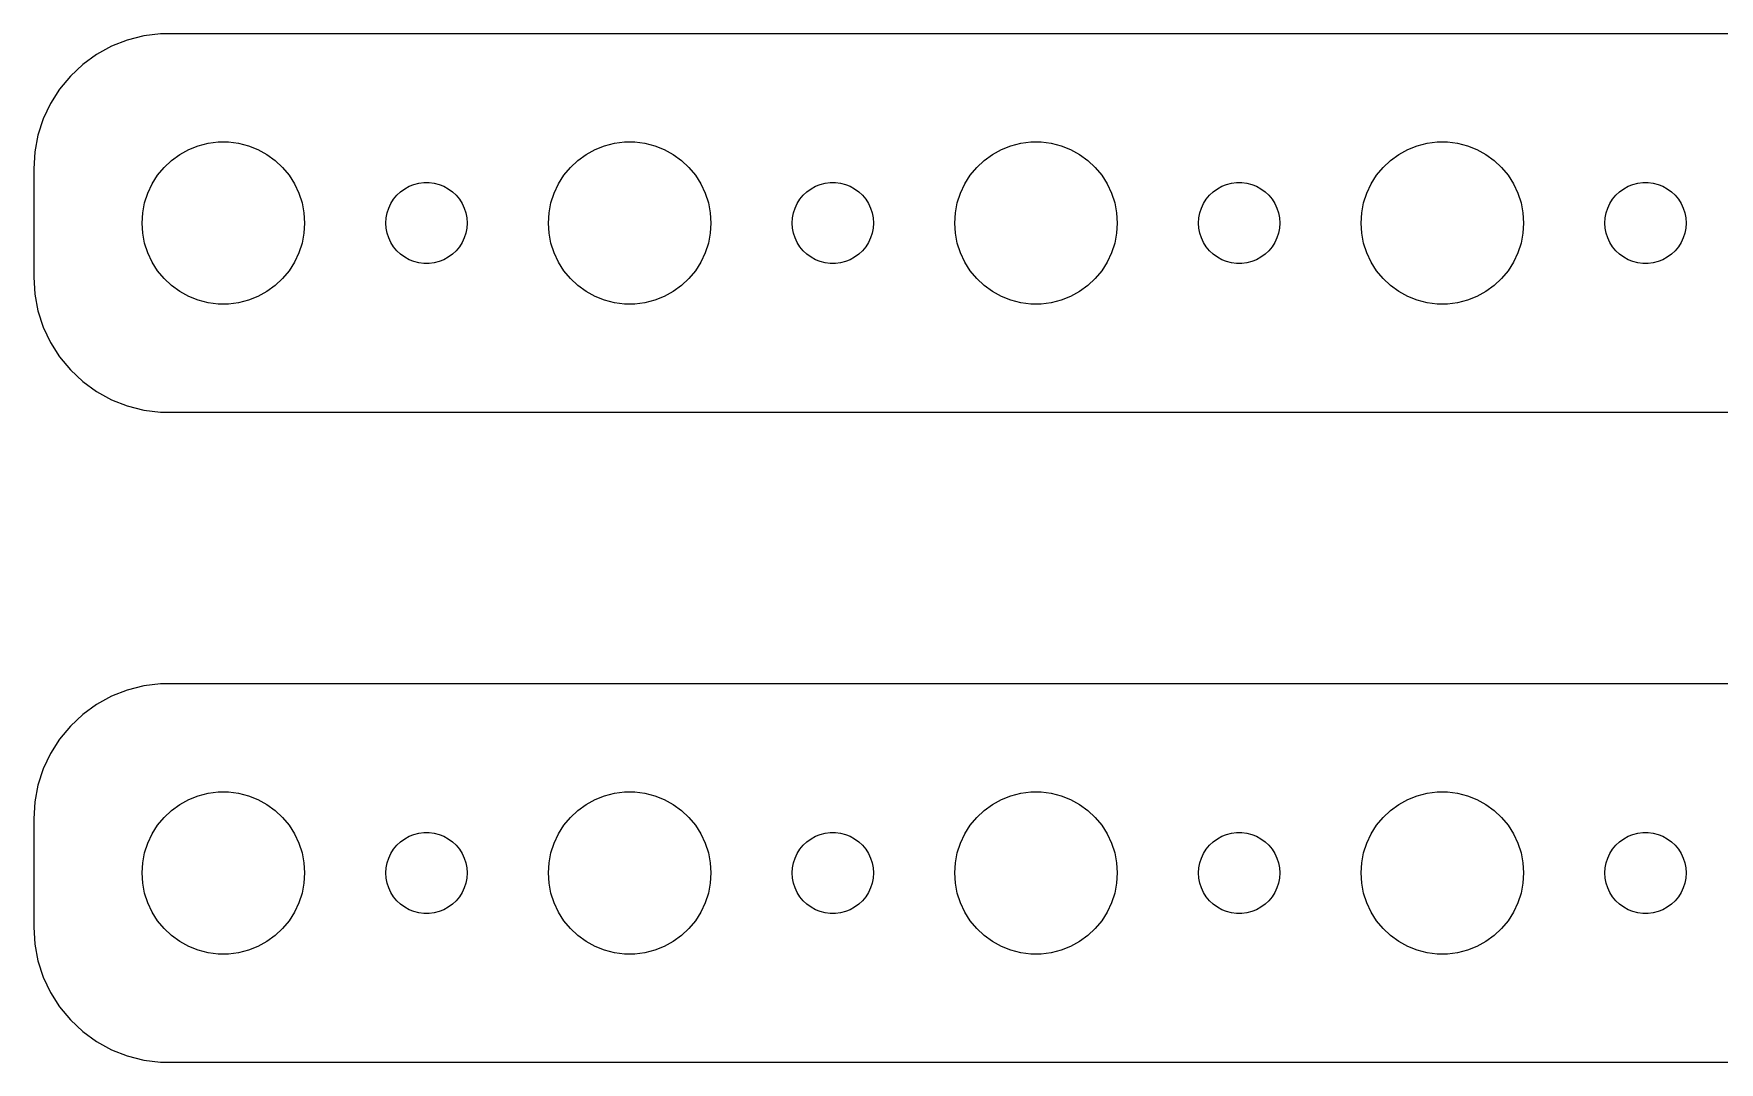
# Model space of a CAD drawing. Header units: metres. Extents: x -254 to 254, y 17 to 55.
# Drawn here: x -254.5 to -192.3, y 17 to 55 of the extents above; entities that cross this region are included whole.
import ezdxf

# ---------------------------------------------------------------- set-up
doc = ezdxf.new("R2010")
doc.units = ezdxf.units.M

msp = doc.modelspace()

# ---------------------------------------------------------------- linework, layer by layer
for p, q in [((-250.437, 54.9114), (-251.045, 54.7553)), ((-249.814, 54.9901), (-250.437, 54.9114)), ((249.814, 54.9901), (-249.814, 54.9901)), ((-252.179, 54.2216), (-252.687, 53.8526)), ((-251.629, 54.5241), (-252.179, 54.2216)), ((-251.045, 54.7553), (-251.629, 54.5241)), ((-252.687, 53.8526), (-253.145, 53.4227)), ((-253.545, 52.9389), (-253.882, 52.4088)), ((-253.145, 53.4227), (-253.545, 52.9389)), ((-253.882, 52.4088), (-254.149, 51.8406)), ((-254.149, 51.8406), (-254.343, 51.2434)), ((-254.343, 51.2434), (-254.461, 50.6267)), ((-254.461, 50.6267), (-254.5, 50)), ((-249.412, 50.3115), (-249.107, 50.533)), ((-249.107, 50.533), (-248.777, 50.7145)), ((-248.777, 50.7145), (-248.427, 50.8532)), ((-248.427, 50.8532), (-248.062, 50.9469)), ((-248.062, 50.9469), (-247.688, 50.9941)), ((-247.688, 50.9941), (-247.312, 50.9941)), ((-247.312, 50.9941), (-246.938, 50.9469)), ((-246.938, 50.9469), (-246.573, 50.8532)), ((-246.573, 50.8532), (-246.223, 50.7145)), ((-246.223, 50.7145), (-245.893, 50.533)), ((-245.893, 50.533), (-245.588, 50.3115)), ((-234.412, 50.3115), (-234.107, 50.533)), ((-234.107, 50.533), (-233.777, 50.7145)), ((-233.777, 50.7145), (-233.427, 50.8532)), ((-233.427, 50.8532), (-233.062, 50.9469)), ((-233.062, 50.9469), (-232.688, 50.9941)), ((-232.688, 50.9941), (-232.312, 50.9941)), ((-232.312, 50.9941), (-231.938, 50.9469)), ((-231.938, 50.9469), (-231.573, 50.8532)), ((-231.573, 50.8532), (-231.223, 50.7145)), ((-231.223, 50.7145), (-230.893, 50.533)), ((-230.893, 50.533), (-230.588, 50.3115)), ((-219.412, 50.3115), (-219.107, 50.533)), ((-219.107, 50.533), (-218.777, 50.7145)), ((-218.777, 50.7145), (-218.427, 50.8532)), ((-218.427, 50.8532), (-218.062, 50.9469)), ((-218.062, 50.9469), (-217.688, 50.9941)), ((-217.688, 50.9941), (-217.312, 50.9941)), ((-217.312, 50.9941), (-216.938, 50.9469)), ((-216.938, 50.9469), (-216.573, 50.8532)), ((-216.573, 50.8532), (-216.223, 50.7145)), ((-216.223, 50.7145), (-215.893, 50.533)), ((-215.893, 50.533), (-215.588, 50.3115)), ((-204.412, 50.3115), (-204.107, 50.533)), ((-204.107, 50.533), (-203.777, 50.7145)), ((-203.777, 50.7145), (-203.427, 50.8532)), ((-203.427, 50.8532), (-203.062, 50.9469)), ((-203.062, 50.9469), (-202.688, 50.9941)), ((-202.688, 50.9941), (-202.312, 50.9941)), ((-202.312, 50.9941), (-201.938, 50.9469)), ((-201.938, 50.9469), (-201.573, 50.8532)), ((-201.573, 50.8532), (-201.223, 50.7145)), ((-201.223, 50.7145), (-200.893, 50.533)), ((-200.893, 50.533), (-200.588, 50.3115)), ((-254.5, 50), (-254.5, 46)), ((-249.927, 49.7634), (-249.687, 50.0536)), ((-249.687, 50.0536), (-249.412, 50.3115)), ((-245.588, 50.3115), (-245.313, 50.0536)), ((-245.313, 50.0536), (-245.073, 49.7634)), ((-234.927, 49.7634), (-234.687, 50.0536)), ((-234.687, 50.0536), (-234.412, 50.3115)), ((-230.588, 50.3115), (-230.313, 50.0536)), ((-230.313, 50.0536), (-230.073, 49.7634)), ((-219.927, 49.7634), (-219.687, 50.0536)), ((-219.687, 50.0536), (-219.412, 50.3115)), ((-215.588, 50.3115), (-215.313, 50.0536)), ((-215.313, 50.0536), (-215.073, 49.7634)), ((-204.927, 49.7634), (-204.687, 50.0536)), ((-204.687, 50.0536), (-204.412, 50.3115)), ((-200.588, 50.3115), (-200.313, 50.0536)), ((-200.313, 50.0536), (-200.073, 49.7634)), ((-250.289, 49.1044), (-250.129, 49.4453)), ((-250.129, 49.4453), (-249.927, 49.7634)), ((-245.073, 49.7634), (-244.871, 49.4453)), ((-244.871, 49.4453), (-244.711, 49.1044)), ((-240.956, 49.1558), (-240.804, 49.2665)), ((-240.804, 49.2665), (-240.639, 49.3572)), ((-240.639, 49.3572), (-240.464, 49.4266)), ((-240.464, 49.4266), (-240.281, 49.4734)), ((-240.281, 49.4734), (-240.094, 49.497)), ((-240.094, 49.497), (-239.906, 49.497)), ((-239.906, 49.497), (-239.719, 49.4734)), ((-239.719, 49.4734), (-239.536, 49.4266)), ((-239.536, 49.4266), (-239.361, 49.3572)), ((-239.361, 49.3572), (-239.196, 49.2665)), ((-239.196, 49.2665), (-239.044, 49.1558)), ((-235.289, 49.1044), (-235.129, 49.4453)), ((-235.129, 49.4453), (-234.927, 49.7634)), ((-230.073, 49.7634), (-229.871, 49.4453)), ((-229.871, 49.4453), (-229.711, 49.1044)), ((-225.956, 49.1558), (-225.804, 49.2665)), ((-225.804, 49.2665), (-225.639, 49.3572)), ((-225.639, 49.3572), (-225.464, 49.4266)), ((-225.464, 49.4266), (-225.281, 49.4734)), ((-225.281, 49.4734), (-225.094, 49.497)), ((-225.094, 49.497), (-224.906, 49.497)), ((-224.906, 49.497), (-224.719, 49.4734)), ((-224.719, 49.4734), (-224.536, 49.4266)), ((-224.536, 49.4266), (-224.361, 49.3572)), ((-224.361, 49.3572), (-224.196, 49.2665)), ((-224.196, 49.2665), (-224.044, 49.1558)), ((-220.289, 49.1044), (-220.129, 49.4453)), ((-220.129, 49.4453), (-219.927, 49.7634)), ((-215.073, 49.7634), (-214.871, 49.4453)), ((-214.871, 49.4453), (-214.711, 49.1044)), ((-210.956, 49.1558), (-210.804, 49.2665)), ((-210.804, 49.2665), (-210.639, 49.3572)), ((-210.639, 49.3572), (-210.464, 49.4266)), ((-210.464, 49.4266), (-210.281, 49.4734)), ((-210.281, 49.4734), (-210.094, 49.497)), ((-210.094, 49.497), (-209.906, 49.497)), ((-209.906, 49.497), (-209.719, 49.4734)), ((-209.719, 49.4734), (-209.536, 49.4266)), ((-209.536, 49.4266), (-209.361, 49.3572)), ((-209.361, 49.3572), (-209.196, 49.2665)), ((-209.196, 49.2665), (-209.044, 49.1558)), ((-205.289, 49.1044), (-205.129, 49.4453)), ((-205.129, 49.4453), (-204.927, 49.7634)), ((-200.073, 49.7634), (-199.871, 49.4453)), ((-199.871, 49.4453), (-199.711, 49.1044)), ((-195.956, 49.1558), (-195.804, 49.2665)), ((-195.804, 49.2665), (-195.639, 49.3572)), ((-195.639, 49.3572), (-195.464, 49.4266)), ((-195.464, 49.4266), (-195.281, 49.4734)), ((-195.281, 49.4734), (-195.094, 49.497)), ((-195.094, 49.497), (-194.906, 49.497)), ((-194.906, 49.497), (-194.719, 49.4734)), ((-194.719, 49.4734), (-194.536, 49.4266)), ((-194.536, 49.4266), (-194.361, 49.3572)), ((-194.361, 49.3572), (-194.196, 49.2665)), ((-194.196, 49.2665), (-194.044, 49.1558)), ((-250.476, 48.376), (-250.406, 48.7461)), ((-250.406, 48.7461), (-250.289, 49.1044)), ((-244.711, 49.1044), (-244.594, 48.7461)), ((-244.594, 48.7461), (-244.524, 48.376)), ((-241.453, 48.373), (-241.395, 48.5522)), ((-241.395, 48.5522), (-241.314, 48.7226)), ((-241.314, 48.7226), (-241.214, 48.8817)), ((-241.214, 48.8817), (-241.093, 49.0268)), ((-241.093, 49.0268), (-240.956, 49.1558)), ((-239.044, 49.1558), (-238.907, 49.0268)), ((-238.907, 49.0268), (-238.786, 48.8817)), ((-238.786, 48.8817), (-238.686, 48.7226)), ((-238.686, 48.7226), (-238.605, 48.5522)), ((-238.605, 48.5522), (-238.547, 48.373)), ((-235.476, 48.376), (-235.406, 48.7461)), ((-235.406, 48.7461), (-235.289, 49.1044)), ((-229.711, 49.1044), (-229.594, 48.7461)), ((-229.594, 48.7461), (-229.524, 48.376)), ((-226.453, 48.373), (-226.395, 48.5522)), ((-226.395, 48.5522), (-226.314, 48.7226)), ((-226.314, 48.7226), (-226.214, 48.8817)), ((-226.214, 48.8817), (-226.093, 49.0268)), ((-226.093, 49.0268), (-225.956, 49.1558)), ((-224.044, 49.1558), (-223.907, 49.0268)), ((-223.907, 49.0268), (-223.786, 48.8817)), ((-223.786, 48.8817), (-223.686, 48.7226)), ((-223.686, 48.7226), (-223.605, 48.5522)), ((-223.605, 48.5522), (-223.547, 48.373)), ((-220.476, 48.376), (-220.406, 48.7461)), ((-220.406, 48.7461), (-220.289, 49.1044)), ((-214.711, 49.1044), (-214.594, 48.7461)), ((-214.594, 48.7461), (-214.524, 48.376)), ((-211.453, 48.373), (-211.395, 48.5522)), ((-211.395, 48.5522), (-211.314, 48.7226)), ((-211.314, 48.7226), (-211.214, 48.8817)), ((-211.214, 48.8817), (-211.093, 49.0268)), ((-211.093, 49.0268), (-210.956, 49.1558)), ((-209.044, 49.1558), (-208.907, 49.0268)), ((-208.907, 49.0268), (-208.786, 48.8817)), ((-208.786, 48.8817), (-208.686, 48.7226)), ((-208.686, 48.7226), (-208.605, 48.5522)), ((-208.605, 48.5522), (-208.547, 48.373)), ((-205.476, 48.376), (-205.406, 48.7461)), ((-205.406, 48.7461), (-205.289, 49.1044)), ((-199.711, 49.1044), (-199.594, 48.7461)), ((-199.594, 48.7461), (-199.524, 48.376)), ((-196.453, 48.373), (-196.395, 48.5522)), ((-196.395, 48.5522), (-196.314, 48.7226)), ((-196.314, 48.7226), (-196.214, 48.8817)), ((-196.214, 48.8817), (-196.093, 49.0268)), ((-196.093, 49.0268), (-195.956, 49.1558)), ((-194.044, 49.1558), (-193.907, 49.0268)), ((-193.907, 49.0268), (-193.786, 48.8817)), ((-193.786, 48.8817), (-193.686, 48.7226)), ((-193.686, 48.7226), (-193.605, 48.5522)), ((-193.605, 48.5522), (-193.547, 48.373)), ((-250.5, 48), (-250.476, 48.376)), ((-250.476, 47.624), (-250.5, 48)), ((-244.524, 48.376), (-244.5, 48)), ((-244.5, 48), (-244.524, 47.624)), ((-241.5, 48), (-241.488, 48.188)), ((-241.488, 47.812), (-241.5, 48)), ((-241.488, 48.188), (-241.453, 48.373)), ((-238.547, 48.373), (-238.512, 48.188)), ((-238.512, 48.188), (-238.5, 48)), ((-238.5, 48), (-238.512, 47.812)), ((-235.5, 48), (-235.476, 48.376)), ((-235.476, 47.624), (-235.5, 48)), ((-229.524, 48.376), (-229.5, 48)), ((-229.5, 48), (-229.524, 47.624)), ((-226.5, 48), (-226.488, 48.188)), ((-226.488, 47.812), (-226.5, 48)), ((-226.488, 48.188), (-226.453, 48.373)), ((-223.547, 48.373), (-223.512, 48.188)), ((-223.512, 48.188), (-223.5, 48)), ((-223.5, 48), (-223.512, 47.812)), ((-220.5, 48), (-220.476, 48.376)), ((-220.476, 47.624), (-220.5, 48)), ((-214.524, 48.376), (-214.5, 48)), ((-214.5, 48), (-214.524, 47.624)), ((-211.5, 48), (-211.488, 48.188)), ((-211.488, 47.812), (-211.5, 48)), ((-211.488, 48.188), (-211.453, 48.373)), ((-208.547, 48.373), (-208.512, 48.188)), ((-208.512, 48.188), (-208.5, 48)), ((-208.5, 48), (-208.512, 47.812)), ((-205.5, 48), (-205.476, 48.376)), ((-205.476, 47.624), (-205.5, 48)), ((-199.524, 48.376), (-199.5, 48)), ((-199.5, 48), (-199.524, 47.624)), ((-196.5, 48), (-196.488, 48.188)), ((-196.488, 47.812), (-196.5, 48)), ((-196.488, 48.188), (-196.453, 48.373)), ((-193.547, 48.373), (-193.512, 48.188)), ((-193.512, 48.188), (-193.5, 48)), ((-193.5, 48), (-193.512, 47.812)), ((-250.406, 47.2539), (-250.476, 47.624)), ((-244.524, 47.624), (-244.594, 47.2539)), ((-241.453, 47.627), (-241.488, 47.812)), ((-241.395, 47.4478), (-241.453, 47.627)), ((-241.314, 47.2774), (-241.395, 47.4478)), ((-238.605, 47.4478), (-238.686, 47.2774)), ((-238.547, 47.627), (-238.605, 47.4478)), ((-238.512, 47.812), (-238.547, 47.627)), ((-235.406, 47.2539), (-235.476, 47.624)), ((-229.524, 47.624), (-229.594, 47.2539)), ((-226.453, 47.627), (-226.488, 47.812)), ((-226.395, 47.4478), (-226.453, 47.627)), ((-226.314, 47.2774), (-226.395, 47.4478)), ((-223.605, 47.4478), (-223.686, 47.2774)), ((-223.547, 47.627), (-223.605, 47.4478)), ((-223.512, 47.812), (-223.547, 47.627)), ((-220.406, 47.2539), (-220.476, 47.624)), ((-214.524, 47.624), (-214.594, 47.2539)), ((-211.453, 47.627), (-211.488, 47.812)), ((-211.395, 47.4478), (-211.453, 47.627)), ((-211.314, 47.2774), (-211.395, 47.4478)), ((-208.605, 47.4478), (-208.686, 47.2774)), ((-208.547, 47.627), (-208.605, 47.4478)), ((-208.512, 47.812), (-208.547, 47.627)), ((-205.406, 47.2539), (-205.476, 47.624)), ((-199.524, 47.624), (-199.594, 47.2539)), ((-196.453, 47.627), (-196.488, 47.812)), ((-196.395, 47.4478), (-196.453, 47.627)), ((-196.314, 47.2774), (-196.395, 47.4478)), ((-193.605, 47.4478), (-193.686, 47.2774)), ((-193.547, 47.627), (-193.605, 47.4478)), ((-193.512, 47.812), (-193.547, 47.627)), ((-250.289, 46.8956), (-250.406, 47.2539)), ((-250.129, 46.5547), (-250.289, 46.8956)), ((-244.711, 46.8956), (-244.871, 46.5547)), ((-244.594, 47.2539), (-244.711, 46.8956)), ((-241.214, 47.1183), (-241.314, 47.2774)), ((-241.093, 46.9732), (-241.214, 47.1183)), ((-240.956, 46.8442), (-241.093, 46.9732)), ((-240.804, 46.7335), (-240.956, 46.8442)), ((-240.639, 46.6428), (-240.804, 46.7335)), ((-239.196, 46.7335), (-239.361, 46.6428)), ((-239.044, 46.8442), (-239.196, 46.7335)), ((-238.907, 46.9732), (-239.044, 46.8442)), ((-238.786, 47.1183), (-238.907, 46.9732)), ((-238.686, 47.2774), (-238.786, 47.1183)), ((-235.289, 46.8956), (-235.406, 47.2539)), ((-235.129, 46.5547), (-235.289, 46.8956)), ((-229.711, 46.8956), (-229.871, 46.5547)), ((-229.594, 47.2539), (-229.711, 46.8956)), ((-226.214, 47.1183), (-226.314, 47.2774)), ((-226.093, 46.9732), (-226.214, 47.1183)), ((-225.956, 46.8442), (-226.093, 46.9732)), ((-225.804, 46.7335), (-225.956, 46.8442)), ((-225.639, 46.6428), (-225.804, 46.7335)), ((-224.196, 46.7335), (-224.361, 46.6428)), ((-224.044, 46.8442), (-224.196, 46.7335)), ((-223.907, 46.9732), (-224.044, 46.8442)), ((-223.786, 47.1183), (-223.907, 46.9732)), ((-223.686, 47.2774), (-223.786, 47.1183)), ((-220.289, 46.8956), (-220.406, 47.2539)), ((-220.129, 46.5547), (-220.289, 46.8956)), ((-214.711, 46.8956), (-214.871, 46.5547)), ((-214.594, 47.2539), (-214.711, 46.8956)), ((-211.214, 47.1183), (-211.314, 47.2774)), ((-211.093, 46.9732), (-211.214, 47.1183)), ((-210.956, 46.8442), (-211.093, 46.9732)), ((-210.804, 46.7335), (-210.956, 46.8442)), ((-210.639, 46.6428), (-210.804, 46.7335)), ((-209.196, 46.7335), (-209.361, 46.6428)), ((-209.044, 46.8442), (-209.196, 46.7335)), ((-208.907, 46.9732), (-209.044, 46.8442)), ((-208.786, 47.1183), (-208.907, 46.9732)), ((-208.686, 47.2774), (-208.786, 47.1183)), ((-205.289, 46.8956), (-205.406, 47.2539)), ((-205.129, 46.5547), (-205.289, 46.8956)), ((-199.711, 46.8956), (-199.871, 46.5547)), ((-199.594, 47.2539), (-199.711, 46.8956)), ((-196.214, 47.1183), (-196.314, 47.2774)), ((-196.093, 46.9732), (-196.214, 47.1183)), ((-195.956, 46.8442), (-196.093, 46.9732)), ((-195.804, 46.7335), (-195.956, 46.8442)), ((-195.639, 46.6428), (-195.804, 46.7335)), ((-194.196, 46.7335), (-194.361, 46.6428)), ((-194.044, 46.8442), (-194.196, 46.7335)), ((-193.907, 46.9732), (-194.044, 46.8442)), ((-193.786, 47.1183), (-193.907, 46.9732)), ((-193.686, 47.2774), (-193.786, 47.1183)), ((-249.927, 46.2366), (-250.129, 46.5547)), ((-249.687, 45.9464), (-249.927, 46.2366)), ((-245.073, 46.2366), (-245.313, 45.9464)), ((-244.871, 46.5547), (-245.073, 46.2366)), ((-240.464, 46.5734), (-240.639, 46.6428)), ((-240.281, 46.5266), (-240.464, 46.5734)), ((-240.094, 46.503), (-240.281, 46.5266)), ((-239.906, 46.503), (-240.094, 46.503)), ((-239.719, 46.5266), (-239.906, 46.503)), ((-239.536, 46.5734), (-239.719, 46.5266)), ((-239.361, 46.6428), (-239.536, 46.5734)), ((-234.927, 46.2366), (-235.129, 46.5547)), ((-234.687, 45.9464), (-234.927, 46.2366)), ((-230.073, 46.2366), (-230.313, 45.9464)), ((-229.871, 46.5547), (-230.073, 46.2366)), ((-225.464, 46.5734), (-225.639, 46.6428)), ((-225.281, 46.5266), (-225.464, 46.5734)), ((-225.094, 46.503), (-225.281, 46.5266)), ((-224.906, 46.503), (-225.094, 46.503)), ((-224.719, 46.5266), (-224.906, 46.503)), ((-224.536, 46.5734), (-224.719, 46.5266)), ((-224.361, 46.6428), (-224.536, 46.5734)), ((-219.927, 46.2366), (-220.129, 46.5547)), ((-219.687, 45.9464), (-219.927, 46.2366)), ((-215.073, 46.2366), (-215.313, 45.9464)), ((-214.871, 46.5547), (-215.073, 46.2366)), ((-210.464, 46.5734), (-210.639, 46.6428)), ((-210.281, 46.5266), (-210.464, 46.5734)), ((-210.094, 46.503), (-210.281, 46.5266)), ((-209.906, 46.503), (-210.094, 46.503)), ((-209.719, 46.5266), (-209.906, 46.503)), ((-209.536, 46.5734), (-209.719, 46.5266)), ((-209.361, 46.6428), (-209.536, 46.5734)), ((-204.927, 46.2366), (-205.129, 46.5547)), ((-204.687, 45.9464), (-204.927, 46.2366)), ((-200.073, 46.2366), (-200.313, 45.9464)), ((-199.871, 46.5547), (-200.073, 46.2366)), ((-195.464, 46.5734), (-195.639, 46.6428)), ((-195.281, 46.5266), (-195.464, 46.5734)), ((-195.094, 46.503), (-195.281, 46.5266)), ((-194.906, 46.503), (-195.094, 46.503)), ((-194.719, 46.5266), (-194.906, 46.503)), ((-194.536, 46.5734), (-194.719, 46.5266)), ((-194.361, 46.6428), (-194.536, 46.5734)), ((-254.5, 46), (-254.461, 45.3733)), ((-249.412, 45.6885), (-249.687, 45.9464)), ((-249.107, 45.467), (-249.412, 45.6885)), ((-248.777, 45.2855), (-249.107, 45.467)), ((-245.893, 45.467), (-246.223, 45.2855)), ((-245.588, 45.6885), (-245.893, 45.467)), ((-245.313, 45.9464), (-245.588, 45.6885)), ((-234.412, 45.6885), (-234.687, 45.9464)), ((-234.107, 45.467), (-234.412, 45.6885)), ((-233.777, 45.2855), (-234.107, 45.467)), ((-230.893, 45.467), (-231.223, 45.2855)), ((-230.588, 45.6885), (-230.893, 45.467)), ((-230.313, 45.9464), (-230.588, 45.6885)), ((-219.412, 45.6885), (-219.687, 45.9464)), ((-219.107, 45.467), (-219.412, 45.6885)), ((-218.777, 45.2855), (-219.107, 45.467)), ((-215.893, 45.467), (-216.223, 45.2855)), ((-215.588, 45.6885), (-215.893, 45.467)), ((-215.313, 45.9464), (-215.588, 45.6885)), ((-204.412, 45.6885), (-204.687, 45.9464)), ((-204.107, 45.467), (-204.412, 45.6885)), ((-203.777, 45.2855), (-204.107, 45.467)), ((-200.893, 45.467), (-201.223, 45.2855)), ((-200.588, 45.6885), (-200.893, 45.467)), ((-200.313, 45.9464), (-200.588, 45.6885)), ((-254.461, 45.3733), (-254.343, 44.7566)), ((-248.427, 45.1468), (-248.777, 45.2855)), ((-248.062, 45.0531), (-248.427, 45.1468)), ((-247.688, 45.0059), (-248.062, 45.0531)), ((-247.312, 45.0059), (-247.688, 45.0059)), ((-246.938, 45.0531), (-247.312, 45.0059)), ((-246.573, 45.1468), (-246.938, 45.0531)), ((-246.223, 45.2855), (-246.573, 45.1468)), ((-233.427, 45.1468), (-233.777, 45.2855)), ((-233.062, 45.0531), (-233.427, 45.1468)), ((-232.688, 45.0059), (-233.062, 45.0531)), ((-232.312, 45.0059), (-232.688, 45.0059)), ((-231.938, 45.0531), (-232.312, 45.0059)), ((-231.573, 45.1468), (-231.938, 45.0531)), ((-231.223, 45.2855), (-231.573, 45.1468)), ((-218.427, 45.1468), (-218.777, 45.2855)), ((-218.062, 45.0531), (-218.427, 45.1468)), ((-217.688, 45.0059), (-218.062, 45.0531)), ((-217.312, 45.0059), (-217.688, 45.0059)), ((-216.938, 45.0531), (-217.312, 45.0059)), ((-216.573, 45.1468), (-216.938, 45.0531)), ((-216.223, 45.2855), (-216.573, 45.1468)), ((-203.427, 45.1468), (-203.777, 45.2855)), ((-203.062, 45.0531), (-203.427, 45.1468)), ((-202.688, 45.0059), (-203.062, 45.0531)), ((-202.312, 45.0059), (-202.688, 45.0059)), ((-201.938, 45.0531), (-202.312, 45.0059)), ((-201.573, 45.1468), (-201.938, 45.0531)), ((-201.223, 45.2855), (-201.573, 45.1468)), ((-254.343, 44.7566), (-254.149, 44.1594)), ((-254.149, 44.1594), (-253.882, 43.5912)), ((-253.882, 43.5912), (-253.545, 43.0611)), ((-253.545, 43.0611), (-253.145, 42.5773)), ((-253.145, 42.5773), (-252.687, 42.1474)), ((-252.687, 42.1474), (-252.179, 41.7784)), ((-252.179, 41.7784), (-251.629, 41.4759)), ((-251.629, 41.4759), (-251.045, 41.2447)), ((-251.045, 41.2447), (-250.437, 41.0886)), ((-250.437, 41.0886), (-249.814, 41.0099)), ((-249.814, 41.0099), (249.814, 41.0099)), ((-251.629, 30.5241), (-252.179, 30.2216)), ((-251.045, 30.7553), (-251.629, 30.5241)), ((-250.437, 30.9114), (-251.045, 30.7553)), ((-249.814, 30.9901), (-250.437, 30.9114)), ((249.814, 30.9901), (-249.814, 30.9901)), ((-252.179, 30.2216), (-252.687, 29.8526)), ((-253.145, 29.4227), (-253.545, 28.9389)), ((-252.687, 29.8526), (-253.145, 29.4227)), ((-253.545, 28.9389), (-253.882, 28.4088)), ((-253.882, 28.4088), (-254.149, 27.8406)), ((-254.149, 27.8406), (-254.343, 27.2434)), ((-254.343, 27.2434), (-254.461, 26.6267)), ((-248.777, 26.7145), (-248.427, 26.8532)), ((-248.427, 26.8532), (-248.062, 26.9469)), ((-248.062, 26.9469), (-247.688, 26.9941)), ((-247.688, 26.9941), (-247.312, 26.9941)), ((-247.312, 26.9941), (-246.938, 26.9469)), ((-246.938, 26.9469), (-246.573, 26.8532)), ((-246.573, 26.8532), (-246.223, 26.7145)), ((-233.777, 26.7145), (-233.427, 26.8532)), ((-233.427, 26.8532), (-233.062, 26.9469)), ((-233.062, 26.9469), (-232.688, 26.9941)), ((-232.688, 26.9941), (-232.312, 26.9941)), ((-232.312, 26.9941), (-231.938, 26.9469)), ((-231.938, 26.9469), (-231.573, 26.8532)), ((-231.573, 26.8532), (-231.223, 26.7145)), ((-218.777, 26.7145), (-218.427, 26.8532)), ((-218.427, 26.8532), (-218.062, 26.9469)), ((-218.062, 26.9469), (-217.688, 26.9941)), ((-217.688, 26.9941), (-217.312, 26.9941)), ((-217.312, 26.9941), (-216.938, 26.9469)), ((-216.938, 26.9469), (-216.573, 26.8532)), ((-216.573, 26.8532), (-216.223, 26.7145)), ((-203.777, 26.7145), (-203.427, 26.8532)), ((-203.427, 26.8532), (-203.062, 26.9469)), ((-203.062, 26.9469), (-202.688, 26.9941)), ((-202.688, 26.9941), (-202.312, 26.9941)), ((-202.312, 26.9941), (-201.938, 26.9469)), ((-201.938, 26.9469), (-201.573, 26.8532)), ((-201.573, 26.8532), (-201.223, 26.7145)), ((-254.461, 26.6267), (-254.5, 26)), ((-249.687, 26.0536), (-249.412, 26.3115)), ((-249.412, 26.3115), (-249.107, 26.533)), ((-249.107, 26.533), (-248.777, 26.7145)), ((-246.223, 26.7145), (-245.893, 26.533)), ((-245.893, 26.533), (-245.588, 26.3115)), ((-245.588, 26.3115), (-245.313, 26.0536)), ((-234.687, 26.0536), (-234.412, 26.3115)), ((-234.412, 26.3115), (-234.107, 26.533)), ((-234.107, 26.533), (-233.777, 26.7145)), ((-231.223, 26.7145), (-230.893, 26.533)), ((-230.893, 26.533), (-230.588, 26.3115)), ((-230.588, 26.3115), (-230.313, 26.0536)), ((-219.687, 26.0536), (-219.412, 26.3115)), ((-219.412, 26.3115), (-219.107, 26.533)), ((-219.107, 26.533), (-218.777, 26.7145)), ((-216.223, 26.7145), (-215.893, 26.533)), ((-215.893, 26.533), (-215.588, 26.3115)), ((-215.588, 26.3115), (-215.313, 26.0536)), ((-204.687, 26.0536), (-204.412, 26.3115)), ((-204.412, 26.3115), (-204.107, 26.533)), ((-204.107, 26.533), (-203.777, 26.7145)), ((-201.223, 26.7145), (-200.893, 26.533)), ((-200.893, 26.533), (-200.588, 26.3115)), ((-200.588, 26.3115), (-200.313, 26.0536)), ((-254.5, 26), (-254.5, 22)), ((-250.129, 25.4453), (-249.927, 25.7634)), ((-249.927, 25.7634), (-249.687, 26.0536)), ((-245.313, 26.0536), (-245.073, 25.7634)), ((-245.073, 25.7634), (-244.871, 25.4453)), ((-235.129, 25.4453), (-234.927, 25.7634)), ((-234.927, 25.7634), (-234.687, 26.0536)), ((-230.313, 26.0536), (-230.073, 25.7634)), ((-230.073, 25.7634), (-229.871, 25.4453)), ((-220.129, 25.4453), (-219.927, 25.7634)), ((-219.927, 25.7634), (-219.687, 26.0536)), ((-215.313, 26.0536), (-215.073, 25.7634)), ((-215.073, 25.7634), (-214.871, 25.4453)), ((-205.129, 25.4453), (-204.927, 25.7634)), ((-204.927, 25.7634), (-204.687, 26.0536)), ((-200.313, 26.0536), (-200.073, 25.7634)), ((-200.073, 25.7634), (-199.871, 25.4453)), ((-250.406, 24.7461), (-250.289, 25.1044)), ((-250.289, 25.1044), (-250.129, 25.4453)), ((-244.871, 25.4453), (-244.711, 25.1044)), ((-244.711, 25.1044), (-244.594, 24.7461)), ((-241.214, 24.8817), (-241.093, 25.0268)), ((-241.093, 25.0268), (-240.956, 25.1558)), ((-240.956, 25.1558), (-240.804, 25.2665)), ((-240.804, 25.2665), (-240.639, 25.3572)), ((-240.639, 25.3572), (-240.464, 25.4266)), ((-240.464, 25.4266), (-240.281, 25.4734)), ((-240.281, 25.4734), (-240.094, 25.497)), ((-240.094, 25.497), (-239.906, 25.497)), ((-239.906, 25.497), (-239.719, 25.4734)), ((-239.719, 25.4734), (-239.536, 25.4266)), ((-239.536, 25.4266), (-239.361, 25.3572)), ((-239.361, 25.3572), (-239.196, 25.2665)), ((-239.196, 25.2665), (-239.044, 25.1558)), ((-239.044, 25.1558), (-238.907, 25.0268)), ((-238.907, 25.0268), (-238.786, 24.8817)), ((-235.406, 24.7461), (-235.289, 25.1044)), ((-235.289, 25.1044), (-235.129, 25.4453)), ((-229.871, 25.4453), (-229.711, 25.1044)), ((-229.711, 25.1044), (-229.594, 24.7461)), ((-226.214, 24.8817), (-226.093, 25.0268)), ((-226.093, 25.0268), (-225.956, 25.1558)), ((-225.956, 25.1558), (-225.804, 25.2665)), ((-225.804, 25.2665), (-225.639, 25.3572)), ((-225.639, 25.3572), (-225.464, 25.4266)), ((-225.464, 25.4266), (-225.281, 25.4734)), ((-225.281, 25.4734), (-225.094, 25.497)), ((-225.094, 25.497), (-224.906, 25.497)), ((-224.906, 25.497), (-224.719, 25.4734)), ((-224.719, 25.4734), (-224.536, 25.4266)), ((-224.536, 25.4266), (-224.361, 25.3572)), ((-224.361, 25.3572), (-224.196, 25.2665)), ((-224.196, 25.2665), (-224.044, 25.1558)), ((-224.044, 25.1558), (-223.907, 25.0268)), ((-223.907, 25.0268), (-223.786, 24.8817)), ((-220.406, 24.7461), (-220.289, 25.1044)), ((-220.289, 25.1044), (-220.129, 25.4453)), ((-214.871, 25.4453), (-214.711, 25.1044)), ((-214.711, 25.1044), (-214.594, 24.7461)), ((-211.214, 24.8817), (-211.093, 25.0268)), ((-211.093, 25.0268), (-210.956, 25.1558)), ((-210.956, 25.1558), (-210.804, 25.2665)), ((-210.804, 25.2665), (-210.639, 25.3572)), ((-210.639, 25.3572), (-210.464, 25.4266)), ((-210.464, 25.4266), (-210.281, 25.4734)), ((-210.281, 25.4734), (-210.094, 25.497)), ((-210.094, 25.497), (-209.906, 25.497)), ((-209.906, 25.497), (-209.719, 25.4734)), ((-209.719, 25.4734), (-209.536, 25.4266)), ((-209.536, 25.4266), (-209.361, 25.3572)), ((-209.361, 25.3572), (-209.196, 25.2665)), ((-209.196, 25.2665), (-209.044, 25.1558)), ((-209.044, 25.1558), (-208.907, 25.0268)), ((-208.907, 25.0268), (-208.786, 24.8817)), ((-205.406, 24.7461), (-205.289, 25.1044)), ((-205.289, 25.1044), (-205.129, 25.4453)), ((-199.871, 25.4453), (-199.711, 25.1044)), ((-199.711, 25.1044), (-199.594, 24.7461)), ((-196.214, 24.8817), (-196.093, 25.0268)), ((-196.093, 25.0268), (-195.956, 25.1558)), ((-195.956, 25.1558), (-195.804, 25.2665)), ((-195.804, 25.2665), (-195.639, 25.3572)), ((-195.639, 25.3572), (-195.464, 25.4266)), ((-195.464, 25.4266), (-195.281, 25.4734)), ((-195.281, 25.4734), (-195.094, 25.497)), ((-195.094, 25.497), (-194.906, 25.497)), ((-194.906, 25.497), (-194.719, 25.4734)), ((-194.719, 25.4734), (-194.536, 25.4266)), ((-194.536, 25.4266), (-194.361, 25.3572)), ((-194.361, 25.3572), (-194.196, 25.2665)), ((-194.196, 25.2665), (-194.044, 25.1558)), ((-194.044, 25.1558), (-193.907, 25.0268)), ((-193.907, 25.0268), (-193.786, 24.8817)), ((-250.5, 24), (-250.476, 24.376)), ((-250.476, 24.376), (-250.406, 24.7461)), ((-244.594, 24.7461), (-244.524, 24.376)), ((-244.524, 24.376), (-244.5, 24)), ((-241.488, 24.188), (-241.453, 24.373)), ((-241.453, 24.373), (-241.395, 24.5522)), ((-241.395, 24.5522), (-241.314, 24.7226)), ((-241.314, 24.7226), (-241.214, 24.8817)), ((-238.786, 24.8817), (-238.686, 24.7226)), ((-238.686, 24.7226), (-238.605, 24.5522)), ((-238.605, 24.5522), (-238.547, 24.373)), ((-238.547, 24.373), (-238.512, 24.188)), ((-235.5, 24), (-235.476, 24.376)), ((-235.476, 24.376), (-235.406, 24.7461)), ((-229.594, 24.7461), (-229.524, 24.376)), ((-229.524, 24.376), (-229.5, 24)), ((-226.488, 24.188), (-226.453, 24.373)), ((-226.453, 24.373), (-226.395, 24.5522)), ((-226.395, 24.5522), (-226.314, 24.7226)), ((-226.314, 24.7226), (-226.214, 24.8817)), ((-223.786, 24.8817), (-223.686, 24.7226)), ((-223.686, 24.7226), (-223.605, 24.5522)), ((-223.605, 24.5522), (-223.547, 24.373)), ((-223.547, 24.373), (-223.512, 24.188)), ((-220.5, 24), (-220.476, 24.376)), ((-220.476, 24.376), (-220.406, 24.7461)), ((-214.594, 24.7461), (-214.524, 24.376)), ((-214.524, 24.376), (-214.5, 24)), ((-211.488, 24.188), (-211.453, 24.373)), ((-211.453, 24.373), (-211.395, 24.5522)), ((-211.395, 24.5522), (-211.314, 24.7226)), ((-211.314, 24.7226), (-211.214, 24.8817)), ((-208.786, 24.8817), (-208.686, 24.7226)), ((-208.686, 24.7226), (-208.605, 24.5522)), ((-208.605, 24.5522), (-208.547, 24.373)), ((-208.547, 24.373), (-208.512, 24.188)), ((-205.5, 24), (-205.476, 24.376)), ((-205.476, 24.376), (-205.406, 24.7461)), ((-199.594, 24.7461), (-199.524, 24.376)), ((-199.524, 24.376), (-199.5, 24)), ((-196.488, 24.188), (-196.453, 24.373)), ((-196.453, 24.373), (-196.395, 24.5522)), ((-196.395, 24.5522), (-196.314, 24.7226)), ((-196.314, 24.7226), (-196.214, 24.8817)), ((-193.786, 24.8817), (-193.686, 24.7226)), ((-193.686, 24.7226), (-193.605, 24.5522)), ((-193.605, 24.5522), (-193.547, 24.373)), ((-193.547, 24.373), (-193.512, 24.188)), ((-250.476, 23.624), (-250.5, 24)), ((-244.5, 24), (-244.524, 23.624)), ((-241.5, 24), (-241.488, 24.188)), ((-241.488, 23.812), (-241.5, 24)), ((-241.453, 23.627), (-241.488, 23.812)), ((-238.512, 23.812), (-238.547, 23.627)), ((-238.512, 24.188), (-238.5, 24)), ((-238.5, 24), (-238.512, 23.812)), ((-235.476, 23.624), (-235.5, 24)), ((-229.5, 24), (-229.524, 23.624)), ((-226.5, 24), (-226.488, 24.188)), ((-226.488, 23.812), (-226.5, 24)), ((-226.453, 23.627), (-226.488, 23.812)), ((-223.512, 23.812), (-223.547, 23.627)), ((-223.512, 24.188), (-223.5, 24)), ((-223.5, 24), (-223.512, 23.812)), ((-220.476, 23.624), (-220.5, 24)), ((-214.5, 24), (-214.524, 23.624)), ((-211.5, 24), (-211.488, 24.188)), ((-211.488, 23.812), (-211.5, 24)), ((-211.453, 23.627), (-211.488, 23.812)), ((-208.512, 23.812), (-208.547, 23.627)), ((-208.512, 24.188), (-208.5, 24)), ((-208.5, 24), (-208.512, 23.812)), ((-205.476, 23.624), (-205.5, 24)), ((-199.5, 24), (-199.524, 23.624)), ((-196.5, 24), (-196.488, 24.188)), ((-196.488, 23.812), (-196.5, 24)), ((-196.453, 23.627), (-196.488, 23.812)), ((-193.512, 23.812), (-193.547, 23.627)), ((-193.512, 24.188), (-193.5, 24)), ((-193.5, 24), (-193.512, 23.812)), ((-250.406, 23.2539), (-250.476, 23.624)), ((-250.289, 22.8956), (-250.406, 23.2539)), ((-244.594, 23.2539), (-244.711, 22.8956)), ((-244.524, 23.624), (-244.594, 23.2539)), ((-241.395, 23.4478), (-241.453, 23.627)), ((-241.314, 23.2774), (-241.395, 23.4478)), ((-241.214, 23.1183), (-241.314, 23.2774)), ((-241.093, 22.9732), (-241.214, 23.1183)), ((-238.786, 23.1183), (-238.907, 22.9732)), ((-238.686, 23.2774), (-238.786, 23.1183)), ((-238.605, 23.4478), (-238.686, 23.2774)), ((-238.547, 23.627), (-238.605, 23.4478)), ((-235.406, 23.2539), (-235.476, 23.624)), ((-235.289, 22.8956), (-235.406, 23.2539)), ((-229.594, 23.2539), (-229.711, 22.8956)), ((-229.524, 23.624), (-229.594, 23.2539)), ((-226.395, 23.4478), (-226.453, 23.627)), ((-226.314, 23.2774), (-226.395, 23.4478)), ((-226.214, 23.1183), (-226.314, 23.2774)), ((-226.093, 22.9732), (-226.214, 23.1183)), ((-223.786, 23.1183), (-223.907, 22.9732)), ((-223.686, 23.2774), (-223.786, 23.1183)), ((-223.605, 23.4478), (-223.686, 23.2774)), ((-223.547, 23.627), (-223.605, 23.4478)), ((-220.406, 23.2539), (-220.476, 23.624)), ((-220.289, 22.8956), (-220.406, 23.2539)), ((-214.594, 23.2539), (-214.711, 22.8956)), ((-214.524, 23.624), (-214.594, 23.2539)), ((-211.395, 23.4478), (-211.453, 23.627)), ((-211.314, 23.2774), (-211.395, 23.4478)), ((-211.214, 23.1183), (-211.314, 23.2774)), ((-211.093, 22.9732), (-211.214, 23.1183)), ((-208.786, 23.1183), (-208.907, 22.9732)), ((-208.686, 23.2774), (-208.786, 23.1183)), ((-208.605, 23.4478), (-208.686, 23.2774)), ((-208.547, 23.627), (-208.605, 23.4478)), ((-205.406, 23.2539), (-205.476, 23.624)), ((-205.289, 22.8956), (-205.406, 23.2539)), ((-199.594, 23.2539), (-199.711, 22.8956)), ((-199.524, 23.624), (-199.594, 23.2539)), ((-196.395, 23.4478), (-196.453, 23.627)), ((-196.314, 23.2774), (-196.395, 23.4478)), ((-196.214, 23.1183), (-196.314, 23.2774)), ((-196.093, 22.9732), (-196.214, 23.1183)), ((-193.786, 23.1183), (-193.907, 22.9732)), ((-193.686, 23.2774), (-193.786, 23.1183)), ((-193.605, 23.4478), (-193.686, 23.2774)), ((-193.547, 23.627), (-193.605, 23.4478)), ((-250.129, 22.5547), (-250.289, 22.8956)), ((-249.927, 22.2366), (-250.129, 22.5547)), ((-244.871, 22.5547), (-245.073, 22.2366)), ((-244.711, 22.8956), (-244.871, 22.5547)), ((-240.956, 22.8442), (-241.093, 22.9732)), ((-240.804, 22.7335), (-240.956, 22.8442)), ((-240.639, 22.6428), (-240.804, 22.7335)), ((-240.464, 22.5734), (-240.639, 22.6428)), ((-240.281, 22.5266), (-240.464, 22.5734)), ((-240.094, 22.503), (-240.281, 22.5266)), ((-239.906, 22.503), (-240.094, 22.503)), ((-239.719, 22.5266), (-239.906, 22.503)), ((-239.536, 22.5734), (-239.719, 22.5266)), ((-239.361, 22.6428), (-239.536, 22.5734)), ((-239.196, 22.7335), (-239.361, 22.6428)), ((-239.044, 22.8442), (-239.196, 22.7335)), ((-238.907, 22.9732), (-239.044, 22.8442)), ((-235.129, 22.5547), (-235.289, 22.8956)), ((-234.927, 22.2366), (-235.129, 22.5547)), ((-229.871, 22.5547), (-230.073, 22.2366)), ((-229.711, 22.8956), (-229.871, 22.5547)), ((-225.956, 22.8442), (-226.093, 22.9732)), ((-225.804, 22.7335), (-225.956, 22.8442)), ((-225.639, 22.6428), (-225.804, 22.7335)), ((-225.464, 22.5734), (-225.639, 22.6428)), ((-225.281, 22.5266), (-225.464, 22.5734)), ((-225.094, 22.503), (-225.281, 22.5266)), ((-224.906, 22.503), (-225.094, 22.503)), ((-224.719, 22.5266), (-224.906, 22.503)), ((-224.536, 22.5734), (-224.719, 22.5266)), ((-224.361, 22.6428), (-224.536, 22.5734)), ((-224.196, 22.7335), (-224.361, 22.6428)), ((-224.044, 22.8442), (-224.196, 22.7335)), ((-223.907, 22.9732), (-224.044, 22.8442)), ((-220.129, 22.5547), (-220.289, 22.8956)), ((-219.927, 22.2366), (-220.129, 22.5547)), ((-214.871, 22.5547), (-215.073, 22.2366)), ((-214.711, 22.8956), (-214.871, 22.5547)), ((-210.956, 22.8442), (-211.093, 22.9732)), ((-210.804, 22.7335), (-210.956, 22.8442)), ((-210.639, 22.6428), (-210.804, 22.7335)), ((-210.464, 22.5734), (-210.639, 22.6428)), ((-210.281, 22.5266), (-210.464, 22.5734)), ((-210.094, 22.503), (-210.281, 22.5266)), ((-209.906, 22.503), (-210.094, 22.503)), ((-209.719, 22.5266), (-209.906, 22.503)), ((-209.536, 22.5734), (-209.719, 22.5266)), ((-209.361, 22.6428), (-209.536, 22.5734)), ((-209.196, 22.7335), (-209.361, 22.6428)), ((-209.044, 22.8442), (-209.196, 22.7335)), ((-208.907, 22.9732), (-209.044, 22.8442)), ((-205.129, 22.5547), (-205.289, 22.8956)), ((-204.927, 22.2366), (-205.129, 22.5547)), ((-199.871, 22.5547), (-200.073, 22.2366)), ((-199.711, 22.8956), (-199.871, 22.5547)), ((-195.956, 22.8442), (-196.093, 22.9732)), ((-195.804, 22.7335), (-195.956, 22.8442)), ((-195.639, 22.6428), (-195.804, 22.7335)), ((-195.464, 22.5734), (-195.639, 22.6428)), ((-195.281, 22.5266), (-195.464, 22.5734)), ((-195.094, 22.503), (-195.281, 22.5266)), ((-194.906, 22.503), (-195.094, 22.503)), ((-194.719, 22.5266), (-194.906, 22.503)), ((-194.536, 22.5734), (-194.719, 22.5266)), ((-194.361, 22.6428), (-194.536, 22.5734)), ((-194.196, 22.7335), (-194.361, 22.6428)), ((-194.044, 22.8442), (-194.196, 22.7335)), ((-193.907, 22.9732), (-194.044, 22.8442)), ((-254.5, 22), (-254.461, 21.3733)), ((-249.687, 21.9464), (-249.927, 22.2366)), ((-249.412, 21.6885), (-249.687, 21.9464)), ((-245.313, 21.9464), (-245.588, 21.6885)), ((-245.073, 22.2366), (-245.313, 21.9464)), ((-234.687, 21.9464), (-234.927, 22.2366)), ((-234.412, 21.6885), (-234.687, 21.9464)), ((-230.313, 21.9464), (-230.588, 21.6885)), ((-230.073, 22.2366), (-230.313, 21.9464)), ((-219.687, 21.9464), (-219.927, 22.2366)), ((-219.412, 21.6885), (-219.687, 21.9464)), ((-215.313, 21.9464), (-215.588, 21.6885)), ((-215.073, 22.2366), (-215.313, 21.9464)), ((-204.687, 21.9464), (-204.927, 22.2366)), ((-204.412, 21.6885), (-204.687, 21.9464)), ((-200.313, 21.9464), (-200.588, 21.6885)), ((-200.073, 22.2366), (-200.313, 21.9464)), ((-254.461, 21.3733), (-254.343, 20.7566)), ((-249.107, 21.467), (-249.412, 21.6885)), ((-248.777, 21.2855), (-249.107, 21.467)), ((-248.427, 21.1468), (-248.777, 21.2855)), ((-246.223, 21.2855), (-246.573, 21.1468)), ((-245.893, 21.467), (-246.223, 21.2855)), ((-245.588, 21.6885), (-245.893, 21.467)), ((-234.107, 21.467), (-234.412, 21.6885)), ((-233.777, 21.2855), (-234.107, 21.467)), ((-233.427, 21.1468), (-233.777, 21.2855)), ((-231.223, 21.2855), (-231.573, 21.1468)), ((-230.893, 21.467), (-231.223, 21.2855)), ((-230.588, 21.6885), (-230.893, 21.467)), ((-219.107, 21.467), (-219.412, 21.6885)), ((-218.777, 21.2855), (-219.107, 21.467)), ((-218.427, 21.1468), (-218.777, 21.2855)), ((-216.223, 21.2855), (-216.573, 21.1468)), ((-215.893, 21.467), (-216.223, 21.2855)), ((-215.588, 21.6885), (-215.893, 21.467)), ((-204.107, 21.467), (-204.412, 21.6885)), ((-203.777, 21.2855), (-204.107, 21.467)), ((-203.427, 21.1468), (-203.777, 21.2855)), ((-201.223, 21.2855), (-201.573, 21.1468)), ((-200.893, 21.467), (-201.223, 21.2855)), ((-200.588, 21.6885), (-200.893, 21.467)), ((-254.343, 20.7566), (-254.149, 20.1594)), ((-248.062, 21.0531), (-248.427, 21.1468)), ((-247.688, 21.0059), (-248.062, 21.0531)), ((-247.312, 21.0059), (-247.688, 21.0059)), ((-246.938, 21.0531), (-247.312, 21.0059)), ((-246.573, 21.1468), (-246.938, 21.0531)), ((-233.062, 21.0531), (-233.427, 21.1468)), ((-232.688, 21.0059), (-233.062, 21.0531)), ((-232.312, 21.0059), (-232.688, 21.0059)), ((-231.938, 21.0531), (-232.312, 21.0059)), ((-231.573, 21.1468), (-231.938, 21.0531)), ((-218.062, 21.0531), (-218.427, 21.1468)), ((-217.688, 21.0059), (-218.062, 21.0531)), ((-217.312, 21.0059), (-217.688, 21.0059)), ((-216.938, 21.0531), (-217.312, 21.0059)), ((-216.573, 21.1468), (-216.938, 21.0531)), ((-203.062, 21.0531), (-203.427, 21.1468)), ((-202.688, 21.0059), (-203.062, 21.0531)), ((-202.312, 21.0059), (-202.688, 21.0059)), ((-201.938, 21.0531), (-202.312, 21.0059)), ((-201.573, 21.1468), (-201.938, 21.0531)), ((-254.149, 20.1594), (-253.882, 19.5912)), ((-253.882, 19.5912), (-253.545, 19.0611)), ((-253.545, 19.0611), (-253.145, 18.5773)), ((-253.145, 18.5773), (-252.687, 18.1474)), ((-252.687, 18.1474), (-252.179, 17.7784)), ((-252.179, 17.7784), (-251.629, 17.4759)), ((-251.629, 17.4759), (-251.045, 17.2447)), ((-251.045, 17.2447), (-250.437, 17.0886)), ((-250.437, 17.0886), (-249.814, 17.0099)), ((-249.814, 17.0099), (249.814, 17.0099))]:
    msp.add_line(p, q)

doc.saveas('drawing.dxf')
